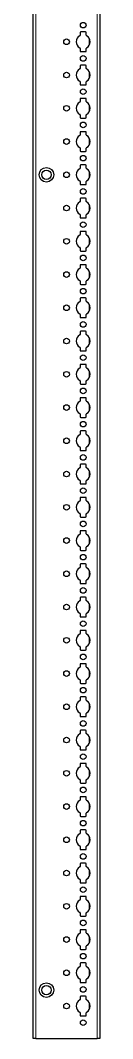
# Model space of a CAD drawing. Header units: millimetres. Extents: x -199 to 3603, y -1547 to 1507.
# Drawn here: x 2604 to 2654, y -852 to -86 of the extents above; entities that cross this region are included whole.
import ezdxf

# ---------------------------------------------------------------- set-up
doc = ezdxf.new("R2010")
doc.units = ezdxf.units.MM

msp = doc.modelspace()

# ---------------------------------------------------------------- linework, layer by layer
at = {"color": 7, "linetype": 'Continuous', "lineweight": 25}
for p, q in [((2603.95, -851.79), (2603.95, 447.21)), ((2653.65, 447.21), (2653.65, -851.79)), ((2639, -95.39), (2639, -97.27)), ((2643.1, -94.89), (2639.5, -94.89)), ((2643.6, -97.27), (2643.6, -95.39)), ((2639, -107.32), (2639, -109.19)), ((2639.5, -109.69), (2643.1, -109.69)), ((2643.6, -109.19), (2643.6, -107.32)), ((2639, -120.39), (2639, -122.27)), ((2643.1, -119.89), (2639.5, -119.89)), ((2643.6, -122.27), (2643.6, -120.39)), ((2639, -132.32), (2639, -134.19)), ((2639.5, -134.69), (2643.1, -134.69)), ((2643.6, -134.19), (2643.6, -132.32)), ((2639, -145.39), (2639, -147.27)), ((2643.1, -144.89), (2639.5, -144.89)), ((2643.6, -147.27), (2643.6, -145.39)), ((2639, -157.32), (2639, -159.19)), ((2639.5, -159.69), (2643.1, -159.69)), ((2643.6, -159.19), (2643.6, -157.32)), ((2639, -170.39), (2639, -172.27)), ((2643.1, -169.89), (2639.5, -169.89)), ((2643.6, -172.27), (2643.6, -170.39)), ((2639, -182.32), (2639, -184.19)), ((2643.6, -184.19), (2643.6, -182.32)), ((2639.5, -184.69), (2643.1, -184.69)), ((2639, -195.39), (2639, -197.27)), ((2643.1, -194.89), (2639.5, -194.89)), ((2643.6, -197.27), (2643.6, -195.39)), ((2639, -207.32), (2639, -209.19)), ((2639.5, -209.69), (2643.1, -209.69)), ((2643.6, -209.19), (2643.6, -207.32)), ((2639, -220.39), (2639, -222.27)), ((2643.1, -219.89), (2639.5, -219.89)), ((2643.6, -222.27), (2643.6, -220.39)), ((2639, -232.32), (2639, -234.19)), ((2639.5, -234.69), (2643.1, -234.69)), ((2643.6, -234.19), (2643.6, -232.32)), ((2643.1, -244.89), (2639.5, -244.89)), ((2639, -245.39), (2639, -247.27)), ((2643.6, -247.27), (2643.6, -245.39)), ((2639, -257.32), (2639, -259.19)), ((2639.5, -259.69), (2643.1, -259.69)), ((2643.6, -259.19), (2643.6, -257.32)), ((2639, -270.39), (2639, -272.27)), ((2643.1, -269.89), (2639.5, -269.89)), ((2643.6, -272.27), (2643.6, -270.39)), ((2639, -282.32), (2639, -284.19)), ((2643.6, -284.19), (2643.6, -282.32)), ((2639.5, -284.69), (2643.1, -284.69)), ((2639, -295.39), (2639, -297.27)), ((2643.1, -294.89), (2639.5, -294.89)), ((2643.6, -297.27), (2643.6, -295.39)), ((2639, -307.32), (2639, -309.19)), ((2639.5, -309.69), (2643.1, -309.69)), ((2643.6, -309.19), (2643.6, -307.32)), ((2639, -320.39), (2639, -322.27)), ((2643.1, -319.89), (2639.5, -319.89)), ((2643.6, -322.27), (2643.6, -320.39)), ((2639, -332.32), (2639, -334.19)), ((2639.5, -334.69), (2643.1, -334.69)), ((2643.6, -334.19), (2643.6, -332.32)), ((2639, -345.39), (2639, -347.27)), ((2643.1, -344.89), (2639.5, -344.89)), ((2643.6, -347.27), (2643.6, -345.39)), ((2639, -357.32), (2639, -359.19)), ((2639.5, -359.69), (2643.1, -359.69)), ((2643.6, -359.19), (2643.6, -357.32)), ((2639, -370.39), (2639, -372.27)), ((2643.1, -369.89), (2639.5, -369.89)), ((2643.6, -372.27), (2643.6, -370.39)), ((2639, -382.32), (2639, -384.19)), ((2643.6, -384.19), (2643.6, -382.32)), ((2639.5, -384.69), (2643.1, -384.69)), ((2639, -395.39), (2639, -397.27)), ((2643.1, -394.89), (2639.5, -394.89)), ((2643.6, -397.27), (2643.6, -395.39)), ((2639, -407.32), (2639, -409.19)), ((2639.5, -409.69), (2643.1, -409.69)), ((2643.6, -409.19), (2643.6, -407.32)), ((2639, -420.39), (2639, -422.27)), ((2643.1, -419.89), (2639.5, -419.89)), ((2643.6, -422.27), (2643.6, -420.39)), ((2639, -432.32), (2639, -434.19)), ((2639.5, -434.69), (2643.1, -434.69)), ((2643.6, -434.19), (2643.6, -432.32)), ((2639, -445.39), (2639, -447.27)), ((2643.1, -444.89), (2639.5, -444.89)), ((2643.6, -447.27), (2643.6, -445.39)), ((2639, -457.32), (2639, -459.19)), ((2643.6, -459.19), (2643.6, -457.32)), ((2639.5, -459.69), (2643.1, -459.69)), ((2639, -470.39), (2639, -472.27)), ((2643.1, -469.89), (2639.5, -469.89)), ((2643.6, -472.27), (2643.6, -470.39)), ((2639, -482.32), (2639, -484.19)), ((2643.6, -484.19), (2643.6, -482.32)), ((2639.5, -484.69), (2643.1, -484.69)), ((2639, -495.39), (2639, -497.27)), ((2643.1, -494.89), (2639.5, -494.89)), ((2643.6, -497.27), (2643.6, -495.39)), ((2639, -507.32), (2639, -509.19)), ((2639.5, -509.69), (2643.1, -509.69)), ((2643.6, -509.19), (2643.6, -507.32)), ((2639, -520.39), (2639, -522.27)), ((2643.1, -519.89), (2639.5, -519.89)), ((2643.6, -522.27), (2643.6, -520.39)), ((2639, -532.32), (2639, -534.19)), ((2639.5, -534.69), (2643.1, -534.69)), ((2643.6, -534.19), (2643.6, -532.32)), ((2639, -545.39), (2639, -547.27)), ((2643.1, -544.89), (2639.5, -544.89)), ((2643.6, -547.27), (2643.6, -545.39)), ((2639, -557.32), (2639, -559.19)), ((2643.6, -559.19), (2643.6, -557.32)), ((2639.5, -559.69), (2643.1, -559.69)), ((2639, -570.39), (2639, -572.27)), ((2643.1, -569.89), (2639.5, -569.89)), ((2643.6, -572.27), (2643.6, -570.39)), ((2639, -582.32), (2639, -584.19)), ((2639.5, -584.69), (2643.1, -584.69)), ((2643.6, -584.19), (2643.6, -582.32)), ((2639, -595.39), (2639, -597.27)), ((2643.1, -594.89), (2639.5, -594.89)), ((2643.6, -597.27), (2643.6, -595.39)), ((2639, -607.32), (2639, -609.19)), ((2639.5, -609.69), (2643.1, -609.69)), ((2643.6, -609.19), (2643.6, -607.32)), ((2643.1, -619.89), (2639.5, -619.89)), ((2639, -620.39), (2639, -622.27)), ((2643.6, -622.27), (2643.6, -620.39)), ((2639, -632.32), (2639, -634.19)), ((2639.5, -634.69), (2643.1, -634.69)), ((2643.6, -634.19), (2643.6, -632.32)), ((2639, -645.39), (2639, -647.27)), ((2643.1, -644.89), (2639.5, -644.89)), ((2643.6, -647.27), (2643.6, -645.39)), ((2639, -657.32), (2639, -659.19)), ((2643.6, -659.19), (2643.6, -657.32)), ((2639.5, -659.69), (2643.1, -659.69)), ((2639, -670.39), (2639, -672.27)), ((2643.1, -669.89), (2639.5, -669.89)), ((2643.6, -672.27), (2643.6, -670.39)), ((2639, -682.32), (2639, -684.19)), ((2639.5, -684.69), (2643.1, -684.69)), ((2643.6, -684.19), (2643.6, -682.32)), ((2639, -695.39), (2639, -697.27)), ((2643.1, -694.89), (2639.5, -694.89)), ((2643.6, -697.27), (2643.6, -695.39)), ((2639, -707.32), (2639, -709.19)), ((2639.5, -709.69), (2643.1, -709.69)), ((2643.6, -709.19), (2643.6, -707.32)), ((2639, -720.39), (2639, -722.27)), ((2643.1, -719.89), (2639.5, -719.89)), ((2643.6, -722.27), (2643.6, -720.39)), ((2639, -732.32), (2639, -734.19)), ((2639.5, -734.69), (2643.1, -734.69)), ((2643.6, -734.19), (2643.6, -732.32)), ((2639, -745.39), (2639, -747.27)), ((2643.1, -744.89), (2639.5, -744.89)), ((2643.6, -747.27), (2643.6, -745.39)), ((2639, -757.32), (2639, -759.19)), ((2643.6, -759.19), (2643.6, -757.32)), ((2639.5, -759.69), (2643.1, -759.69)), ((2639, -770.39), (2639, -772.27)), ((2643.1, -769.89), (2639.5, -769.89)), ((2643.6, -772.27), (2643.6, -770.39)), ((2639, -782.32), (2639, -784.19)), ((2639.5, -784.69), (2643.1, -784.69)), ((2643.6, -784.19), (2643.6, -782.32)), ((2639, -795.39), (2639, -797.27)), ((2643.1, -794.89), (2639.5, -794.89)), ((2643.6, -797.27), (2643.6, -795.39)), ((2639, -807.32), (2639, -809.19)), ((2639.5, -809.69), (2643.1, -809.69)), ((2643.6, -809.19), (2643.6, -807.32)), ((2639, -820.39), (2639, -822.27)), ((2643.1, -819.89), (2639.5, -819.89)), ((2643.6, -822.27), (2643.6, -820.39)), ((2639, -832.32), (2639, -834.19)), ((2643.6, -834.19), (2643.6, -832.32)), ((2639.5, -834.69), (2643.1, -834.69)), ((2605.95, -851.79), (2603.95, -851.79)), ((2605.95, -851.79), (2651.65, -851.79)), ((2653.65, -851.79), (2651.65, -851.79))]:
    msp.add_line(p, q, dxfattribs=at)
at = {"color": 8, "linetype": 'Continuous', "lineweight": 18}
for p, q in [((2605.95, 447.21), (2605.95, -851.79)), ((2651.65, -851.79), (2651.65, 447.21)), ((2645.8, -105), (2645.8, -99.59)), ((2645.8, -130), (2645.8, -124.59)), ((2645.8, -155), (2645.8, -149.59)), ((2645.8, -180), (2645.8, -174.59)), ((2645.8, -205), (2645.8, -199.59)), ((2645.8, -230), (2645.8, -224.59)), ((2645.8, -255), (2645.8, -249.59)), ((2645.8, -280), (2645.8, -274.59)), ((2645.8, -305), (2645.8, -299.59)), ((2645.8, -330), (2645.8, -324.59)), ((2645.8, -355), (2645.8, -349.59)), ((2645.8, -380), (2645.8, -374.59)), ((2645.8, -405), (2645.8, -399.59)), ((2645.8, -430), (2645.8, -424.59)), ((2645.8, -455), (2645.8, -449.59)), ((2645.8, -480), (2645.8, -474.59)), ((2645.8, -505), (2645.8, -499.59)), ((2645.8, -530), (2645.8, -524.59)), ((2645.8, -555), (2645.8, -549.59)), ((2645.8, -580), (2645.8, -574.59)), ((2645.8, -605), (2645.8, -599.59)), ((2645.8, -630), (2645.8, -624.59)), ((2645.8, -655), (2645.8, -649.59)), ((2645.8, -680), (2645.8, -674.59)), ((2645.8, -705), (2645.8, -699.59)), ((2645.8, -730), (2645.8, -724.59)), ((2645.8, -755), (2645.8, -749.59)), ((2645.8, -780), (2645.8, -774.59)), ((2645.8, -805), (2645.8, -799.59)), ((2645.8, -830), (2645.8, -824.59))]:
    msp.add_line(p, q, dxfattribs=at)
at = {"color": 7, "linetype": 'Continuous', "lineweight": 25}
for centre, radius in [((2641.3, -89.79), 2.12), ((2628.8, -102.29), 2.12), ((2641.3, -114.79), 2.12), ((2628.8, -127.29), 2.12), ((2641.3, -139.79), 2.12), ((2628.8, -152.29), 2.12), ((2641.3, -164.79), 2.12), ((2628.8, -177.29), 2.12), ((2641.3, -189.79), 2.12), ((2613.8, -202.29), 5.5), ((2613.8, -202.29), 3.5), ((2628.8, -202.29), 2.12), ((2641.3, -214.79), 2.12), ((2628.8, -227.29), 2.12), ((2641.3, -239.79), 2.12), ((2628.8, -252.29), 2.12), ((2641.3, -264.79), 2.12), ((2628.8, -277.29), 2.12), ((2641.3, -289.79), 2.12), ((2628.8, -302.29), 2.12), ((2641.3, -314.79), 2.12), ((2628.8, -327.29), 2.12), ((2641.3, -339.79), 2.12), ((2628.8, -352.29), 2.12), ((2641.3, -364.79), 2.12), ((2628.8, -377.29), 2.12), ((2641.3, -389.79), 2.12), ((2628.8, -402.29), 2.12), ((2641.3, -414.79), 2.12), ((2628.8, -427.29), 2.12), ((2641.3, -439.79), 2.12), ((2628.8, -452.29), 2.12), ((2641.3, -464.79), 2.12), ((2628.8, -477.29), 2.12), ((2641.3, -489.79), 2.12), ((2628.8, -502.29), 2.12), ((2641.3, -514.79), 2.12), ((2628.8, -527.29), 2.12), ((2641.3, -539.79), 2.12), ((2628.8, -552.29), 2.12), ((2641.3, -564.79), 2.12), ((2628.8, -577.29), 2.12), ((2641.3, -589.79), 2.12), ((2628.8, -602.29), 2.12), ((2641.3, -614.79), 2.12), ((2628.8, -627.29), 2.12), ((2641.3, -639.79), 2.12), ((2628.8, -652.29), 2.12), ((2641.3, -664.79), 2.12), ((2628.8, -677.29), 2.12), ((2641.3, -689.79), 2.12), ((2628.8, -702.29), 2.12), ((2641.3, -714.79), 2.12), ((2628.8, -727.29), 2.12), ((2641.3, -739.79), 2.12), ((2628.8, -752.29), 2.12), ((2641.3, -764.79), 2.12), ((2628.8, -777.29), 2.12), ((2641.3, -789.79), 2.12), ((2628.8, -802.29), 2.12), ((2613.8, -815.29), 5.5), ((2613.8, -815.29), 3.5), ((2641.3, -814.79), 2.12), ((2628.8, -827.29), 2.12), ((2641.3, -839.79), 2.12)]:
    msp.add_circle(centre, radius, dxfattribs=at)
for centre, radius, start, end in [((2641.3, -102.29), 5.25, 119.14074, 240.85926), ((2638.5, -97.27), 0.5, 299.14074, 0), ((2639.5, -95.39), 0.5, 90, 180), ((2643.1, -95.39), 0.5, 0, 90), ((2644.1, -97.27), 0.5, 180, 240.85926), ((2641.3, -102.29), 5.25, 299.14074, 60.85926), ((2638.5, -107.32), 0.5, 0, 60.85926), ((2644.1, -107.32), 0.5, 119.14074, 180), ((2639.5, -109.19), 0.5, 180, 270), ((2643.1, -109.19), 0.5, 270, 0), ((2638.5, -122.27), 0.5, 299.14074, 0), ((2639.5, -120.39), 0.5, 90, 180), ((2643.1, -120.39), 0.5, 0, 90), ((2644.1, -122.27), 0.5, 180, 240.85926), ((2641.3, -127.29), 5.25, 119.14074, 240.85926), ((2641.3, -127.29), 5.25, 299.14074, 60.85926), ((2638.5, -132.32), 0.5, 0, 60.85926), ((2639.5, -134.19), 0.5, 180, 270), ((2643.1, -134.19), 0.5, 270, 0), ((2644.1, -132.32), 0.5, 119.14074, 180), ((2639.5, -145.39), 0.5, 90, 180), ((2643.1, -145.39), 0.5, 0, 90), ((2641.3, -152.29), 5.25, 119.14074, 240.85926), ((2638.5, -147.27), 0.5, 299.14074, 0), ((2644.1, -147.27), 0.5, 180, 240.85926), ((2641.3, -152.29), 5.25, 299.14074, 60.85926), ((2638.5, -157.32), 0.5, 0, 60.85926), ((2639.5, -159.19), 0.5, 180, 270), ((2643.1, -159.19), 0.5, 270, 0), ((2644.1, -157.32), 0.5, 119.14074, 180), ((2641.3, -177.29), 5.25, 119.14074, 240.85926), ((2638.5, -172.27), 0.5, 299.14074, 0), ((2639.5, -170.39), 0.5, 90, 180), ((2643.1, -170.39), 0.5, 0, 90), ((2644.1, -172.27), 0.5, 180, 240.85926), ((2641.3, -177.29), 5.25, 299.14074, 60.85926), ((2638.5, -182.32), 0.5, 0, 60.85926), ((2644.1, -182.32), 0.5, 119.14074, 180), ((2639.5, -184.19), 0.5, 180, 270), ((2643.1, -184.19), 0.5, 270, 0), ((2641.3, -202.29), 5.25, 119.14074, 240.85926), ((2638.5, -197.27), 0.5, 299.14074, 0), ((2639.5, -195.39), 0.5, 90, 180), ((2643.1, -195.39), 0.5, 0, 90), ((2644.1, -197.27), 0.5, 180, 240.85926), ((2641.3, -202.29), 5.25, 299.14074, 60.85926), ((2638.5, -207.32), 0.5, 0, 60.85926), ((2639.5, -209.19), 0.5, 180, 270), ((2643.1, -209.19), 0.5, 270, 0), ((2644.1, -207.32), 0.5, 119.14074, 180), ((2639.5, -220.39), 0.5, 90, 180), ((2643.1, -220.39), 0.5, 0, 90), ((2641.3, -227.29), 5.25, 119.14074, 240.85926), ((2638.5, -222.27), 0.5, 299.14074, 0), ((2644.1, -222.27), 0.5, 180, 240.85926), ((2641.3, -227.29), 5.25, 299.14074, 60.85926), ((2638.5, -232.32), 0.5, 0, 60.85926), ((2639.5, -234.19), 0.5, 180, 270), ((2643.1, -234.19), 0.5, 270, 0), ((2644.1, -232.32), 0.5, 119.14074, 180), ((2639.5, -245.39), 0.5, 90, 180), ((2643.1, -245.39), 0.5, 0, 90), ((2641.3, -252.29), 5.25, 119.14074, 240.85926), ((2638.5, -247.27), 0.5, 299.14074, 0), ((2644.1, -247.27), 0.5, 180, 240.85926), ((2641.3, -252.29), 5.25, 299.14074, 60.85926), ((2638.5, -257.32), 0.5, 0, 60.85926), ((2639.5, -259.19), 0.5, 180, 270), ((2643.1, -259.19), 0.5, 270, 0), ((2644.1, -257.32), 0.5, 119.14074, 180), ((2641.3, -277.29), 5.25, 119.14074, 240.85926), ((2638.5, -272.27), 0.5, 299.14074, 0), ((2639.5, -270.39), 0.5, 90, 180), ((2643.1, -270.39), 0.5, 0, 90), ((2644.1, -272.27), 0.5, 180, 240.85926), ((2641.3, -277.29), 5.25, 299.14074, 60.85926), ((2638.5, -282.32), 0.5, 0, 60.85926), ((2644.1, -282.32), 0.5, 119.14074, 180), ((2639.5, -284.19), 0.5, 180, 270), ((2643.1, -284.19), 0.5, 270, 0), ((2641.3, -302.29), 5.25, 119.14074, 240.85926), ((2638.5, -297.27), 0.5, 299.14074, 0), ((2639.5, -295.39), 0.5, 90, 180), ((2643.1, -295.39), 0.5, 0, 90), ((2644.1, -297.27), 0.5, 180, 240.85926), ((2641.3, -302.29), 5.25, 299.14074, 60.85926), ((2638.5, -307.32), 0.5, 0, 60.85926), ((2639.5, -309.19), 0.5, 180, 270), ((2643.1, -309.19), 0.5, 270, 0), ((2644.1, -307.32), 0.5, 119.14074, 180), ((2639.5, -320.39), 0.5, 90, 180), ((2643.1, -320.39), 0.5, 0, 90), ((2641.3, -327.29), 5.25, 119.14074, 240.85926), ((2638.5, -322.27), 0.5, 299.14074, 0), ((2644.1, -322.27), 0.5, 180, 240.85926), ((2641.3, -327.29), 5.25, 299.14074, 60.85926), ((2638.5, -332.32), 0.5, 0, 60.85926), ((2639.5, -334.19), 0.5, 180, 270), ((2643.1, -334.19), 0.5, 270, 0), ((2644.1, -332.32), 0.5, 119.14074, 180), ((2641.3, -352.29), 5.25, 119.14074, 240.85926), ((2638.5, -347.27), 0.5, 299.14074, 0), ((2639.5, -345.39), 0.5, 90, 180), ((2643.1, -345.39), 0.5, 0, 90), ((2644.1, -347.27), 0.5, 180, 240.85926), ((2641.3, -352.29), 5.25, 299.14074, 60.85926), ((2638.5, -357.32), 0.5, 0, 60.85926), ((2639.5, -359.19), 0.5, 180, 270), ((2643.1, -359.19), 0.5, 270, 0), ((2644.1, -357.32), 0.5, 119.14074, 180), ((2641.3, -377.29), 5.25, 119.14074, 240.85926), ((2638.5, -372.27), 0.5, 299.14074, 0), ((2639.5, -370.39), 0.5, 90, 180), ((2643.1, -370.39), 0.5, 0, 90), ((2644.1, -372.27), 0.5, 180, 240.85926), ((2641.3, -377.29), 5.25, 299.14074, 60.85926), ((2638.5, -382.32), 0.5, 0, 60.85926), ((2644.1, -382.32), 0.5, 119.14074, 180), ((2639.5, -384.19), 0.5, 180, 270), ((2643.1, -384.19), 0.5, 270, 0), ((2641.3, -402.29), 5.25, 119.14074, 240.85926), ((2638.5, -397.27), 0.5, 299.14074, 0), ((2639.5, -395.39), 0.5, 90, 180), ((2643.1, -395.39), 0.5, 0, 90), ((2644.1, -397.27), 0.5, 180, 240.85926), ((2641.3, -402.29), 5.25, 299.14074, 60.85926), ((2638.5, -407.32), 0.5, 0, 60.85926), ((2639.5, -409.19), 0.5, 180, 270), ((2643.1, -409.19), 0.5, 270, 0), ((2644.1, -407.32), 0.5, 119.14074, 180), ((2639.5, -420.39), 0.5, 90, 180), ((2643.1, -420.39), 0.5, 0, 90), ((2641.3, -427.29), 5.25, 119.14074, 240.85926), ((2638.5, -422.27), 0.5, 299.14074, 0), ((2644.1, -422.27), 0.5, 180, 240.85926), ((2641.3, -427.29), 5.25, 299.14074, 60.85926), ((2638.5, -432.32), 0.5, 0, 60.85926), ((2639.5, -434.19), 0.5, 180, 270), ((2643.1, -434.19), 0.5, 270, 0), ((2644.1, -432.32), 0.5, 119.14074, 180), ((2641.3, -452.29), 5.25, 119.14074, 240.85926), ((2638.5, -447.27), 0.5, 299.14074, 0), ((2639.5, -445.39), 0.5, 90, 180), ((2643.1, -445.39), 0.5, 0, 90), ((2644.1, -447.27), 0.5, 180, 240.85926), ((2641.3, -452.29), 5.25, 299.14074, 60.85926), ((2638.5, -457.32), 0.5, 0, 60.85926), ((2639.5, -459.19), 0.5, 180, 270), ((2643.1, -459.19), 0.5, 270, 0), ((2644.1, -457.32), 0.5, 119.14074, 180), ((2641.3, -477.29), 5.25, 119.14074, 240.85926), ((2638.5, -472.27), 0.5, 299.14074, 0), ((2639.5, -470.39), 0.5, 90, 180), ((2643.1, -470.39), 0.5, 0, 90), ((2644.1, -472.27), 0.5, 180, 240.85926), ((2641.3, -477.29), 5.25, 299.14074, 60.85926), ((2638.5, -482.32), 0.5, 0, 60.85926), ((2644.1, -482.32), 0.5, 119.14074, 180), ((2639.5, -484.19), 0.5, 180, 270), ((2643.1, -484.19), 0.5, 270, 0), ((2638.5, -497.27), 0.5, 299.14074, 0), ((2639.5, -495.39), 0.5, 90, 180), ((2643.1, -495.39), 0.5, 0, 90), ((2644.1, -497.27), 0.5, 180, 240.85926), ((2641.3, -502.29), 5.25, 119.14074, 240.85926), ((2641.3, -502.29), 5.25, 299.14074, 60.85926), ((2638.5, -507.32), 0.5, 0, 60.85926), ((2639.5, -509.19), 0.5, 180, 270), ((2643.1, -509.19), 0.5, 270, 0), ((2644.1, -507.32), 0.5, 119.14074, 180), ((2639.5, -520.39), 0.5, 90, 180), ((2643.1, -520.39), 0.5, 0, 90), ((2641.3, -527.29), 5.25, 119.14074, 240.85926), ((2638.5, -522.27), 0.5, 299.14074, 0), ((2644.1, -522.27), 0.5, 180, 240.85926), ((2641.3, -527.29), 5.25, 299.14074, 60.85926), ((2638.5, -532.32), 0.5, 0, 60.85926), ((2639.5, -534.19), 0.5, 180, 270), ((2643.1, -534.19), 0.5, 270, 0), ((2644.1, -532.32), 0.5, 119.14074, 180), ((2641.3, -552.29), 5.25, 119.14074, 240.85926), ((2638.5, -547.27), 0.5, 299.14074, 0), ((2639.5, -545.39), 0.5, 90, 180), ((2643.1, -545.39), 0.5, 0, 90), ((2644.1, -547.27), 0.5, 180, 240.85926), ((2641.3, -552.29), 5.25, 299.14074, 60.85926), ((2638.5, -557.32), 0.5, 0, 60.85926), ((2644.1, -557.32), 0.5, 119.14074, 180), ((2639.5, -559.19), 0.5, 180, 270), ((2643.1, -559.19), 0.5, 270, 0), ((2641.3, -577.29), 5.25, 119.14074, 240.85926), ((2638.5, -572.27), 0.5, 299.14074, 0), ((2639.5, -570.39), 0.5, 90, 180), ((2643.1, -570.39), 0.5, 0, 90), ((2644.1, -572.27), 0.5, 180, 240.85926), ((2641.3, -577.29), 5.25, 299.14074, 60.85926), ((2638.5, -582.32), 0.5, 0, 60.85926), ((2639.5, -584.19), 0.5, 180, 270), ((2643.1, -584.19), 0.5, 270, 0), ((2644.1, -582.32), 0.5, 119.14074, 180), ((2639.5, -595.39), 0.5, 90, 180), ((2643.1, -595.39), 0.5, 0, 90), ((2641.3, -602.29), 5.25, 119.14074, 240.85926), ((2638.5, -597.27), 0.5, 299.14074, 0), ((2644.1, -597.27), 0.5, 180, 240.85926), ((2641.3, -602.29), 5.25, 299.14074, 60.85926), ((2638.5, -607.32), 0.5, 0, 60.85926), ((2639.5, -609.19), 0.5, 180, 270), ((2643.1, -609.19), 0.5, 270, 0), ((2644.1, -607.32), 0.5, 119.14074, 180), ((2639.5, -620.39), 0.5, 90, 180), ((2643.1, -620.39), 0.5, 0, 90), ((2641.3, -627.29), 5.25, 119.14074, 240.85926), ((2638.5, -622.27), 0.5, 299.14074, 0), ((2644.1, -622.27), 0.5, 180, 240.85926), ((2641.3, -627.29), 5.25, 299.14074, 60.85926), ((2638.5, -632.32), 0.5, 0, 60.85926), ((2639.5, -634.19), 0.5, 180, 270), ((2643.1, -634.19), 0.5, 270, 0), ((2644.1, -632.32), 0.5, 119.14074, 180), ((2641.3, -652.29), 5.25, 119.14074, 240.85926), ((2638.5, -647.27), 0.5, 299.14074, 0), ((2639.5, -645.39), 0.5, 90, 180), ((2643.1, -645.39), 0.5, 0, 90), ((2644.1, -647.27), 0.5, 180, 240.85926), ((2641.3, -652.29), 5.25, 299.14074, 60.85926), ((2638.5, -657.32), 0.5, 0, 60.85926), ((2644.1, -657.32), 0.5, 119.14074, 180), ((2639.5, -659.19), 0.5, 180, 270), ((2643.1, -659.19), 0.5, 270, 0), ((2641.3, -677.29), 5.25, 119.14074, 240.85926), ((2638.5, -672.27), 0.5, 299.14074, 0), ((2639.5, -670.39), 0.5, 90, 180), ((2643.1, -670.39), 0.5, 0, 90), ((2644.1, -672.27), 0.5, 180, 240.85926), ((2641.3, -677.29), 5.25, 299.14074, 60.85926), ((2638.5, -682.32), 0.5, 0, 60.85926), ((2639.5, -684.19), 0.5, 180, 270), ((2643.1, -684.19), 0.5, 270, 0), ((2644.1, -682.32), 0.5, 119.14074, 180), ((2639.5, -695.39), 0.5, 90, 180), ((2643.1, -695.39), 0.5, 0, 90), ((2641.3, -702.29), 5.25, 119.14074, 240.85926), ((2638.5, -697.27), 0.5, 299.14074, 0), ((2644.1, -697.27), 0.5, 180, 240.85926), ((2641.3, -702.29), 5.25, 299.14074, 60.85926), ((2638.5, -707.32), 0.5, 0, 60.85926), ((2639.5, -709.19), 0.5, 180, 270), ((2643.1, -709.19), 0.5, 270, 0), ((2644.1, -707.32), 0.5, 119.14074, 180), ((2641.3, -727.29), 5.25, 119.14074, 240.85926), ((2638.5, -722.27), 0.5, 299.14074, 0), ((2639.5, -720.39), 0.5, 90, 180), ((2643.1, -720.39), 0.5, 0, 90), ((2644.1, -722.27), 0.5, 180, 240.85926), ((2641.3, -727.29), 5.25, 299.14074, 60.85926), ((2638.5, -732.32), 0.5, 0, 60.85926), ((2639.5, -734.19), 0.5, 180, 270), ((2643.1, -734.19), 0.5, 270, 0), ((2644.1, -732.32), 0.5, 119.14074, 180), ((2641.3, -752.29), 5.25, 119.14074, 240.85926), ((2638.5, -747.27), 0.5, 299.14074, 0), ((2639.5, -745.39), 0.5, 90, 180), ((2643.1, -745.39), 0.5, 0, 90), ((2644.1, -747.27), 0.5, 180, 240.85926), ((2641.3, -752.29), 5.25, 299.14074, 60.85926), ((2638.5, -757.32), 0.5, 0, 60.85926), ((2644.1, -757.32), 0.5, 119.14074, 180), ((2639.5, -759.19), 0.5, 180, 270), ((2643.1, -759.19), 0.5, 270, 0), ((2641.3, -777.29), 5.25, 119.14074, 240.85926), ((2638.5, -772.27), 0.5, 299.14074, 0), ((2639.5, -770.39), 0.5, 90, 180), ((2643.1, -770.39), 0.5, 0, 90), ((2644.1, -772.27), 0.5, 180, 240.85926), ((2641.3, -777.29), 5.25, 299.14074, 60.85926), ((2638.5, -782.32), 0.5, 0, 60.85926), ((2639.5, -784.19), 0.5, 180, 270), ((2643.1, -784.19), 0.5, 270, 0), ((2644.1, -782.32), 0.5, 119.14074, 180), ((2639.5, -795.39), 0.5, 90, 180), ((2643.1, -795.39), 0.5, 0, 90), ((2641.3, -802.29), 5.25, 119.14074, 240.85926), ((2638.5, -797.27), 0.5, 299.14074, 0), ((2644.1, -797.27), 0.5, 180, 240.85926), ((2641.3, -802.29), 5.25, 299.14074, 60.85926), ((2638.5, -807.32), 0.5, 0, 60.85926), ((2639.5, -809.19), 0.5, 180, 270), ((2643.1, -809.19), 0.5, 270, 0), ((2644.1, -807.32), 0.5, 119.14074, 180), ((2641.3, -827.29), 5.25, 119.14074, 240.85926), ((2638.5, -822.27), 0.5, 299.14074, 0), ((2639.5, -820.39), 0.5, 90, 180), ((2643.1, -820.39), 0.5, 0, 90), ((2644.1, -822.27), 0.5, 180, 240.85926), ((2641.3, -827.29), 5.25, 299.14074, 60.85926), ((2638.5, -832.32), 0.5, 0, 60.85926), ((2639.5, -834.19), 0.5, 180, 270), ((2643.1, -834.19), 0.5, 270, 0), ((2644.1, -832.32), 0.5, 119.14074, 180)]:
    msp.add_arc(centre, radius, start, end, dxfattribs=at)

doc.saveas('drawing.dxf')
